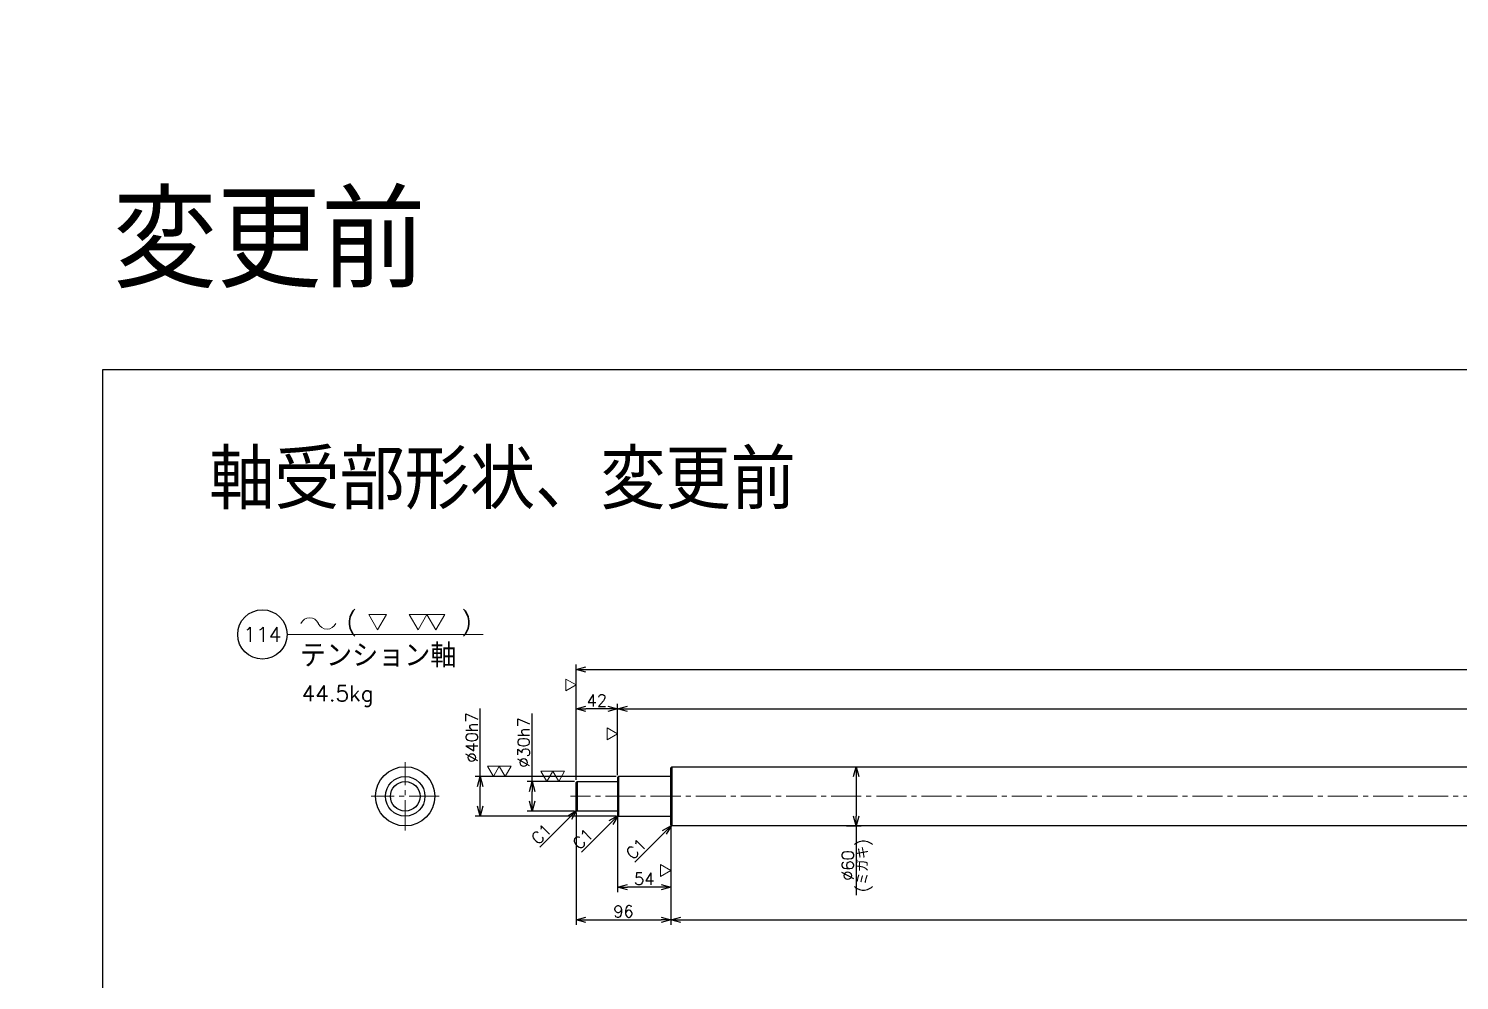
# Model space of a CAD drawing. Header units: millimetres. Extents: x 0 to 7488, y -19 to 4184.
# Drawn here: x 3661 to 5109, y 1126 to 2090 of the extents above; entities that cross this region are included whole.
import ezdxf
from ezdxf import colors
from ezdxf.entities.mleader import LeaderData, LeaderLine
from ezdxf.enums import TextEntityAlignment as Align
from ezdxf.math import Vec2, Vec3

# ---------------------------------------------------------------- set-up
doc = ezdxf.new("R2010")
doc.units = ezdxf.units.MM
doc.header["$LTSCALE"] = 1.6
doc.header["$PDMODE"] = 99
doc.header["$PDSIZE"] = 1
doc.linetypes.add('CENTER2', pattern=[28.575, 19.05, -3.175, 3.175, -3.175])
for name, color, linetype, lineweight in [('01_NORMAL', 7, 'Continuous', 25), ('05_CENTER', 4, 'CENTER2', 13), ('07_TEXT', 3, 'Continuous', 13), ('08_DIM', 3, 'Continuous', 13)]:
    doc.layers.add(name, color=color, linetype=linetype, lineweight=lineweight)
doc.styles.add('KSS_TXT', font='txt.shx', dxfattribs={"bigfont": 'extfont2.shx'})
doc.styles.get("Standard").update_dxf_attribs({"font": 'txt.shx', "bigfont": 'extfont2.shx'})
doc.dimstyles.new('KSS_DIM', dxfattribs={"dimscale": 4, "dimtxt": 3, "dimasz": 2.5, "dimexe": 1.25, "dimexo": 0.625, "dimtad": 1, "dimdsep": 46, "dimtxsty": 'KSS_TXT', "dimblk": 'OPEN30', "dimcen": 0, "dimazin": 2, "dimtfac": 0.75, "dimtmove": 0, "dimatfit": 3, "dimldrblk": 'OPEN30', "dimfxl": 1.25, "dimtolj": 1, "dimarcsym": 0})

# ---------------------------------------------------------------- blocks, each defined once
blk = doc.blocks.new('_Open30')
at = {"color": 0, "linetype": 'ByBlock', "lineweight": -2}
for p, q in [((-1, 0.27), (0, 0)), ((0, 0), (-1, -0.27)), ((0, 0), (-1, 0))]:
    blk.add_line(p, q, dxfattribs=at)
blk = doc.blocks.new('*D251')
at = {"layer": '08_DIM', "color": 0, "lineweight": -2, "transparency": 16777216}
for p, q in [((4257.1, 1290.9), (4257.1, 1215.4)), ((4311.1, 1280.9), (4311.1, 1215.4)), ((4301.1, 1220.4), (4267.1, 1220.4))]:
    blk.add_line(p, q, dxfattribs=at)
at = {"layer": 'Defpoints', "color": 0, "transparency": 16777216}
for p in [(4257.1, 1293.4), (4311.1, 1283.4), (4257.1, 1220.4)]:
    blk.add_point(p, dxfattribs=at)
at = {"layer": '08_DIM', "color": 0, "lineweight": -2, "transparency": 16777216, "xscale": 10, "yscale": 10, "zscale": 10, "rotation": 180}
blk.add_blockref('_Open30', (4257.1, 1220.4), dxfattribs=at)
at = {"layer": '08_DIM', "color": 0, "lineweight": -2, "transparency": 16777216, "xscale": 10, "yscale": 10, "zscale": 10}
blk.add_blockref('_Open30', (4311.1, 1220.4), dxfattribs=at)
at = {"layer": '08_DIM', "color": 0, "transparency": 16777216, "insert": (4284.1, 1228.9), "char_height": 12, "attachment_point": 5, "style": 'KSS_TXT'}
blk.add_mtext('\\A1;54', dxfattribs=at)
blk = doc.blocks.new('*D252')
at = {"layer": '08_DIM', "color": 0, "lineweight": -2, "transparency": 16777216}
for p, q in [((4215.1, 1328.9), (4215.1, 1406)), ((4257.1, 1333.9), (4257.1, 1406)), ((4247.1, 1401), (4225.1, 1401))]:
    blk.add_line(p, q, dxfattribs=at)
at = {"layer": 'Defpoints', "color": 0, "transparency": 16777216}
for p in [(4215.1, 1401), (4215.1, 1326.4), (4257.1, 1331.4)]:
    blk.add_point(p, dxfattribs=at)
at = {"layer": '08_DIM', "color": 0, "lineweight": -2, "transparency": 16777216, "xscale": 10, "yscale": 10, "zscale": 10, "rotation": 180}
blk.add_blockref('_Open30', (4215.1, 1401), dxfattribs=at)
at = {"layer": '08_DIM', "color": 0, "lineweight": -2, "transparency": 16777216, "xscale": 10, "yscale": 10, "zscale": 10}
blk.add_blockref('_Open30', (4257.1, 1401), dxfattribs=at)
at = {"layer": '08_DIM', "color": 0, "transparency": 16777216, "insert": (4236.1, 1409.5), "char_height": 12, "attachment_point": 5, "style": 'KSS_TXT'}
blk.add_mtext('\\A1;42', dxfattribs=at)
blk = doc.blocks.new('*D253')
at = {"layer": '08_DIM', "color": 0, "lineweight": -2, "transparency": 16777216}
for p, q in [((4215.1, 1295.9), (4215.1, 1182.3)), ((4311.1, 1280.9), (4311.1, 1182.3)), ((4225.1, 1187.3), (4301.1, 1187.3))]:
    blk.add_line(p, q, dxfattribs=at)
at = {"layer": 'Defpoints', "color": 0, "transparency": 16777216}
for p in [(4215.1, 1298.4), (4311.1, 1283.4), (4311.1, 1187.3)]:
    blk.add_point(p, dxfattribs=at)
at = {"layer": '08_DIM', "color": 0, "lineweight": -2, "transparency": 16777216, "xscale": 10, "yscale": 10, "zscale": 10, "rotation": 180}
blk.add_blockref('_Open30', (4215.1, 1187.3), dxfattribs=at)
at = {"layer": '08_DIM', "color": 0, "lineweight": -2, "transparency": 16777216, "xscale": 10, "yscale": 10, "zscale": 10}
blk.add_blockref('_Open30', (4311.1, 1187.3), dxfattribs=at)
at = {"layer": '08_DIM', "color": 0, "transparency": 16777216, "insert": (4263.1, 1195.8), "char_height": 12, "attachment_point": 5, "style": 'KSS_TXT'}
blk.add_mtext('\\A1;96', dxfattribs=at)
blk = doc.blocks.new('*D254')
at = {"layer": '08_DIM', "color": 0, "lineweight": -2, "transparency": 16777216}
for p, q in [((4215.1, 1328.9), (4215.1, 1445.7)), ((4225.1, 1440.7), (6317.1, 1440.7)), ((6327.1, 1328.9), (6327.1, 1445.7))]:
    blk.add_line(p, q, dxfattribs=at)
at = {"layer": 'Defpoints', "color": 0, "transparency": 16777216}
for p in [(6327.1, 1440.7), (4215.1, 1326.4), (6327.1, 1326.4)]:
    blk.add_point(p, dxfattribs=at)
at = {"layer": '08_DIM', "color": 0, "lineweight": -2, "transparency": 16777216, "xscale": 10, "yscale": 10, "zscale": 10, "rotation": 180}
blk.add_blockref('_Open30', (4215.1, 1440.7), dxfattribs=at)
at = {"layer": '08_DIM', "color": 0, "lineweight": -2, "transparency": 16777216, "xscale": 10, "yscale": 10, "zscale": 10}
blk.add_blockref('_Open30', (6327.1, 1440.7), dxfattribs=at)
at = {"layer": '08_DIM', "color": 0, "transparency": 16777216, "insert": (5271.1, 1449.2), "char_height": 12, "attachment_point": 5, "style": 'KSS_TXT'}
blk.add_mtext('\\A1;2112', dxfattribs=at)
blk = doc.blocks.new('*D255')
at = {"layer": '08_DIM', "color": 0, "lineweight": -2, "transparency": 16777216}
for p, q in [((4311.1, 1280.9), (4311.1, 1182.3)), ((6231.1, 1280.9), (6231.1, 1182.3)), ((4321.1, 1187.3), (6221.1, 1187.3))]:
    blk.add_line(p, q, dxfattribs=at)
at = {"layer": 'Defpoints', "color": 0, "transparency": 16777216}
for p in [(4311.1, 1283.4), (6231.1, 1283.4), (6231.1, 1187.3)]:
    blk.add_point(p, dxfattribs=at)
at = {"layer": '08_DIM', "color": 0, "lineweight": -2, "transparency": 16777216, "xscale": 10, "yscale": 10, "zscale": 10, "rotation": 180}
blk.add_blockref('_Open30', (4311.1, 1187.3), dxfattribs=at)
at = {"layer": '08_DIM', "color": 0, "lineweight": -2, "transparency": 16777216, "xscale": 10, "yscale": 10, "zscale": 10}
blk.add_blockref('_Open30', (6231.1, 1187.3), dxfattribs=at)
at = {"layer": '08_DIM', "color": 0, "transparency": 16777216, "insert": (5271.1, 1195.8), "char_height": 12, "attachment_point": 5, "style": 'KSS_TXT'}
blk.add_mtext('\\A1;1920', dxfattribs=at)
blk = doc.blocks.new('*D256')
at = {"layer": '08_DIM', "color": 0, "lineweight": -2, "transparency": 16777216}
for p, q in [((4170.5, 1327.4), (4170.5, 1396.4)), ((4213.6, 1327.4), (4165.5, 1327.4)), ((4170.5, 1307.4), (4170.5, 1317.4)), ((4213.6, 1297.4), (4165.5, 1297.4))]:
    blk.add_line(p, q, dxfattribs=at)
at = {"layer": 'Defpoints', "color": 0, "transparency": 16777216}
for p in [(4170.5, 1327.4), (4216.1, 1327.4), (4216.1, 1297.4)]:
    blk.add_point(p, dxfattribs=at)
at = {"layer": '08_DIM', "color": 0, "lineweight": -2, "transparency": 16777216, "xscale": 10, "yscale": 10, "zscale": 10}
for p, rotation in [((4170.5, 1327.4), 90), ((4170.5, 1297.4), 270)]:
    blk.add_blockref('_Open30', p, dxfattribs=dict(at, rotation=rotation))
at = {"layer": '08_DIM', "color": 0, "transparency": 16777216, "insert": (4162, 1366.9), "char_height": 12, "attachment_point": 5, "rotation": 90, "style": 'KSS_TXT'}
blk.add_mtext('\\A1;%%C30h7', dxfattribs=at)
blk = doc.blocks.new('*D257')
at = {"layer": '08_DIM', "color": 0, "lineweight": -2, "transparency": 16777216}
for p, q in [((4118, 1332.4), (4118, 1401.4)), ((4255.6, 1332.4), (4113, 1332.4)), ((4118, 1302.4), (4118, 1322.4)), ((4255.6, 1292.4), (4113, 1292.4))]:
    blk.add_line(p, q, dxfattribs=at)
at = {"layer": 'Defpoints', "color": 0, "transparency": 16777216}
for p in [(4118, 1332.4), (4258.1, 1332.4), (4258.1, 1292.4)]:
    blk.add_point(p, dxfattribs=at)
at = {"layer": '08_DIM', "color": 0, "lineweight": -2, "transparency": 16777216, "xscale": 10, "yscale": 10, "zscale": 10}
for p, rotation in [((4118, 1332.4), 90), ((4118, 1292.4), 270)]:
    blk.add_blockref('_Open30', p, dxfattribs=dict(at, rotation=rotation))
at = {"layer": '08_DIM', "color": 0, "transparency": 16777216, "insert": (4109.5, 1371.9), "char_height": 12, "attachment_point": 5, "rotation": 90, "style": 'KSS_TXT'}
blk.add_mtext('\\A1;%%C40h7', dxfattribs=at)
blk = doc.blocks.new('*D258')
at = {"layer": '08_DIM', "color": 0, "lineweight": -2, "transparency": 16777216}
for p, q in [((4488.9, 1342.4), (4503.7, 1342.4)), ((4498.7, 1332.4), (4498.7, 1292.4)), ((4488.9, 1282.4), (4503.7, 1282.4)), ((4498.7, 1282.4), (4498.7, 1212.2))]:
    blk.add_line(p, q, dxfattribs=at)
at = {"layer": 'Defpoints', "color": 0, "transparency": 16777216}
for p in [(4486.4, 1342.4), (4486.4, 1282.4), (4498.7, 1282.4)]:
    blk.add_point(p, dxfattribs=at)
at = {"layer": '08_DIM', "color": 0, "lineweight": -2, "transparency": 16777216, "xscale": 10, "yscale": 10, "zscale": 10}
for p, rotation in [((4498.7, 1342.4), 90), ((4498.7, 1282.4), 270)]:
    blk.add_blockref('_Open30', p, dxfattribs=dict(at, rotation=rotation))
at = {"layer": '08_DIM', "color": 0, "transparency": 16777216, "char_height": 12, "attachment_point": 5, "rotation": 90, "style": 'KSS_TXT'}
for s, insert in [('\\A1;(ミガキ)', (4507.2, 1242.3)), ('\\A1;%%C60', (4490.2, 1242.3))]:
    blk.add_mtext(s, dxfattribs=dict(at, insert=insert))
blk = doc.blocks.new('*D259')
at = {"layer": '08_DIM', "color": 0, "lineweight": -2, "transparency": 16777216}
blk.add_line((4208.5, 1290.8), (4178.5, 1260.8), dxfattribs=at)
at = {"layer": 'Defpoints', "color": 0, "transparency": 16777216}
for p in [(4215.6, 1297.9), (4170.5, 1252.7), (4170.5, 1252.7)]:
    blk.add_point(p, dxfattribs=at)
at = {"layer": '08_DIM', "color": 0, "lineweight": -2, "transparency": 16777216, "xscale": 10, "yscale": 10, "zscale": 10, "rotation": 44.99999999999959}
blk.add_blockref('_Open30', (4215.6, 1297.9), dxfattribs=at)
at = {"layer": '08_DIM', "color": 0, "transparency": 16777216, "insert": (4179.9, 1274.2), "char_height": 12, "attachment_point": 5, "rotation": 45, "style": 'KSS_TXT'}
blk.add_mtext('\\A1;C1', dxfattribs=at)
blk = doc.blocks.new('p1ba02')
for p, q in [((-1.5, 2.6), (1.5, 2.6)), ((0, 0), (-1.5, 2.6)), ((1.5, 2.6), (0, 0)), ((3, 0), (1.5, 2.6)), ((1.5, 2.6), (4.5, 2.6)), ((4.5, 2.6), (3, 0))]:
    blk.add_line(p, q)
blk = doc.blocks.new('p1ba01')
for p, q in [((0, 0), (-1.5, 2.6)), ((-1.5, 2.6), (1.5, 2.6)), ((1.5, 2.6), (0, 0))]:
    blk.add_line(p, q)
blk = doc.blocks.new('*D260')
at = {"layer": '08_DIM', "color": 0, "lineweight": -2, "transparency": 16777216}
blk.add_line((4250.5, 1285.8), (4220.5, 1255.8), dxfattribs=at)
at = {"layer": 'Defpoints', "color": 0, "transparency": 16777216}
for p in [(4257.6, 1292.9), (4212.5, 1247.7), (4212.5, 1247.7)]:
    blk.add_point(p, dxfattribs=at)
at = {"layer": '08_DIM', "color": 0, "lineweight": -2, "transparency": 16777216, "xscale": 10, "yscale": 10, "zscale": 10, "rotation": 44.99999999999959}
blk.add_blockref('_Open30', (4257.6, 1292.9), dxfattribs=at)
at = {"layer": '08_DIM', "color": 0, "transparency": 16777216, "insert": (4221.9, 1269.2), "char_height": 12, "attachment_point": 5, "rotation": 45, "style": 'KSS_TXT'}
blk.add_mtext('\\A1;C1', dxfattribs=at)
blk = doc.blocks.new('*D261')
at = {"layer": '08_DIM', "color": 0, "lineweight": -2, "transparency": 16777216}
blk.add_line((4304.5, 1275.8), (4274.5, 1245.8), dxfattribs=at)
at = {"layer": 'Defpoints', "color": 0, "transparency": 16777216}
for p in [(4311.6, 1282.9), (4266.5, 1237.7), (4266.5, 1237.7)]:
    blk.add_point(p, dxfattribs=at)
at = {"layer": '08_DIM', "color": 0, "lineweight": -2, "transparency": 16777216, "xscale": 10, "yscale": 10, "zscale": 10, "rotation": 45}
blk.add_blockref('_Open30', (4311.6, 1282.9), dxfattribs=at)
at = {"layer": '08_DIM', "color": 0, "transparency": 16777216, "insert": (4275.9, 1259.2), "char_height": 12, "attachment_point": 5, "rotation": 45, "style": 'KSS_TXT'}
blk.add_mtext('\\A1;C1', dxfattribs=at)
blk = doc.blocks.new('*D262')
at = {"layer": '08_DIM', "color": 0, "lineweight": -2, "transparency": 16777216}
for p, q in [((4257.1, 1333.9), (4257.1, 1406)), ((6285.1, 1333.9), (6285.1, 1406)), ((4267.1, 1401), (6275.1, 1401))]:
    blk.add_line(p, q, dxfattribs=at)
at = {"layer": 'Defpoints', "color": 0, "transparency": 16777216}
for p in [(6285.1, 1401), (4257.1, 1331.4), (6285.1, 1331.4)]:
    blk.add_point(p, dxfattribs=at)
at = {"layer": '08_DIM', "color": 0, "lineweight": -2, "transparency": 16777216, "xscale": 10, "yscale": 10, "zscale": 10, "rotation": 180}
blk.add_blockref('_Open30', (4257.1, 1401), dxfattribs=at)
at = {"layer": '08_DIM', "color": 0, "lineweight": -2, "transparency": 16777216, "xscale": 10, "yscale": 10, "zscale": 10}
blk.add_blockref('_Open30', (6285.1, 1401), dxfattribs=at)
at = {"layer": '08_DIM', "color": 0, "transparency": 16777216, "insert": (5271.1, 1409.5), "char_height": 12, "attachment_point": 5, "style": 'KSS_TXT'}
blk.add_mtext('\\A1;2028', dxfattribs=at)
blk = doc.blocks.new('AM_BALLOON1')
at = {"transparency": 16777216}
blk.add_circle((0, 0), 5, dxfattribs=at)
blk.add_attdef('B_NUMBER', text='', height=3, dxfattribs=at).set_placement((0, 0), align=Align.MIDDLE_CENTER)
blk = doc.blocks.new('_OPEN')
at = {"color": 0, "linetype": 'ByBlock'}
for p, q in [((-1, 0.17), (0, 0)), ((0, 0), (-1, -0.17)), ((0, 0), (-1, 0))]:
    blk.add_line(p, q, dxfattribs=at)
blk = doc.blocks.new('p1ba05')
for centre, start, end in [((-2.95, 0.29), 24.2276, 155.5758), ((0, 1.62), 204.2276, 335.5758)]:
    blk.add_arc(centre, 1.62, start, end)

msp = doc.modelspace()

# ---------------------------------------------------------------- linework, layer by layer
for p, q in [((4312.119, 1342.371), (4312.119, 1282.371)), ((4216.119, 1327.371), (4216.119, 1297.371)), ((4258.119, 1332.371), (4258.119, 1292.371))]:
    msp.add_line(p, q)
at = {"color": 0}
for p, q in [((4215.119, 1326.371), (4216.119, 1327.371)), ((4215.119, 1298.371), (4215.119, 1326.371)), ((4216.119, 1327.371), (4257.119, 1327.371)), ((4257.119, 1331.371), (4258.119, 1332.371)), ((4257.119, 1331.371), (4257.119, 1293.371)), ((4311.119, 1332.371), (4258.119, 1332.371)), ((4216.119, 1297.371), (4215.119, 1298.371)), ((4257.119, 1297.371), (4216.119, 1297.371)), ((4258.119, 1292.371), (4257.119, 1293.371)), ((4258.119, 1292.371), (4311.119, 1292.371))]:
    msp.add_line(p, q, dxfattribs=at)
for points in [[(4312.119, 1282.371), (4312.119, 1282.371), (4311.119, 1283.371), (4311.119, 1341.371), (4312.119, 1342.371), (4312.119, 1342.371)], [(4312.119, 1342.371), (6230.119, 1342.371)], [(6230.119, 1282.371), (4312.119, 1282.371)]]:
    msp.add_lwpolyline(points, dxfattribs=at)
for radius in [30, 20]:
    msp.add_circle((4042.071, 1312.371), radius, dxfattribs=at)
at = {"layer": '01_NORMAL'}
msp.add_circle((4042.071, 1312.371), 15, dxfattribs=at)
at = {"layer": '05_CENTER'}
for p, q in [((4042.071, 1277.907), (4042.071, 1346.836)), ((4076.536, 1312.371), (4007.607, 1312.371)), ((6332.658, 1312.371), (4209.581, 1312.371))]:
    msp.add_line(p, q, dxfattribs=at)
at = {"layer": '08_DIM'}
msp.add_line((3922.482, 1476.248), (4121.116, 1476.248), dxfattribs=at)
at = {"layer": 'Defpoints'}
msp.add_lwpolyline([(3735.637, -4.555), (6704.223, -4.555), (6704.223, 1744.32), (3735.637, 1744.32)], close=True, dxfattribs=at)

# ---------------------------------------------------------------- block references
at = {"layer": '08_DIM'}
for name, p, xscale, yscale, zscale in [('p1ba05', (3962.962, 1481.718), 6, 6, 6), ('p1ba01', (4014.166, 1481.017), 6, 6, 6), ('p1ba02', (4055.055, 1480.995), 6, 6, 6), ('p1ba02', (4131.357, 1332.371), 4, 4, 4), ('p1ba02', (4185.519, 1327.371), 4, 4, 4)]:
    msp.add_blockref(name, p, dxfattribs=dict(at, xscale=xscale, yscale=yscale, zscale=zscale))
at = {"layer": '08_DIM', "yscale": 4, "zscale": 4, "rotation": 90}
for p, xscale in [((4215.119, 1425.108), 4), ((4257.119, 1375.631), 4), ((4311.119, 1237.228), -4)]:
    msp.add_blockref('p1ba01', p, dxfattribs=dict(at, xscale=xscale))

# ---------------------------------------------------------------- texts
at = {"layer": '07_TEXT', "style": 'KSS_TXT'}
msp.add_text('(      )', height=18, dxfattribs=at).set_placement((3982.507, 1480.565))
at = {"layer": '07_TEXT', "ltscale": 2, "attachment_point": 1}
for s, width, heights, insert, char_height in [('変更前', 591.32954, [131.644], (3745.904, 1923.259), 96), ('軸受部形状、変更前', 757.37079, [131.644], (3843.592, 1663.134), 60), ('テンション軸', 175.28957, [21.316], (3935.508, 1466.926), 24)]:
    msp.add_mtext_dynamic_manual_height_columns(s, width=width, gutter_width=15, heights=heights, dxfattribs=dict(at, insert=insert, char_height=char_height))
at = {"layer": '08_DIM', "color": 6, "style": 'KSS_TXT'}
msp.add_text('44.5kg', height=16, dxfattribs=at).set_placement((3937.313, 1408.6))

# ---------------------------------------------------------------- dimensions: what is measured, and where the dimension line sits
at = {"layer": '08_DIM'}
for base, p1, p2, override, picture, middle in [((6327.119, 1440.69), (4215.119, 1326.371), (6327.119, 1326.371), {"dimscale": 4, "dimarcsym": 1}, '*D254', (5271.119, 1449.19)), ((4215.119, 1400.96), (4257.119, 1331.371), (4215.119, 1326.371), {"dimarcsym": 1}, '*D252', (4236.119, 1409.46)), ((6285.119, 1400.96), (4257.119, 1331.371), (6285.119, 1331.371), {"dimarcsym": 1}, '*D262', (5271.119, 1409.46)), ((4311.119, 1187.342), (4215.119, 1298.371), (4311.119, 1283.371), {"dimscale": 4, "dimarcsym": 1}, '*D253', (4263.119, 1195.842)), ((4257.119, 1220.408), (4311.119, 1283.371), (4257.119, 1293.371), {"dimscale": 4, "dimarcsym": 1}, '*D251', (4284.119, 1228.908)), ((6231.119, 1187.342), (4311.119, 1283.371), (6231.119, 1283.371), {"dimscale": 4, "dimarcsym": 1}, '*D255', (5271.119, 1195.842))]:
    dim = msp.add_linear_dim(base=base, p1=p1, p2=p2, dimstyle='KSS_DIM', override=override, dxfattribs=at)
    dim.commit()
    dim.dimension.update_dxf_attribs({"geometry": picture, "text_midpoint": middle})
for base, p1, p2, text, override, picture, middle in [((4117.979, 1332.371), (4258.119, 1292.371), (4258.119, 1332.371), '%%C<>h7', {"dimscale": 4, "dimarcsym": 1}, '*D257', (4109.479, 1371.871)), ((4170.497, 1327.371), (4216.119, 1297.371), (4216.119, 1327.371), '%%C<>h7', {"dimscale": 4, "dimarcsym": 1}, '*D256', (4161.997, 1366.871)), ((4498.653, 1282.371), (4486.449, 1342.371), (4486.449, 1282.371), '%%C<>', {"dimscale": 4, "dimpost": '\\X(ミガキ)', "dimarcsym": 1}, '*D258', (4498.653, 1242.271))]:
    dim = msp.add_linear_dim(base=base, p1=p1, p2=p2, angle=90, text=text, dimstyle='KSS_DIM', override=override, dxfattribs=at)
    dim.commit()
    dim.dimension.update_dxf_attribs({"geometry": picture, "text_midpoint": middle})
for base, p1, p2, picture, middle in [((4170.478, 1252.73), (4215.619, 1297.871), (4170.478, 1252.73), '*D259', (4185.949, 1268.201)), ((4212.478, 1247.73), (4257.619, 1292.871), (4212.478, 1247.73), '*D260', (4227.949, 1263.201)), ((4266.478, 1237.73), (4311.619, 1282.871), (4266.478, 1237.73), '*D261', (4281.949, 1253.201))]:
    dim = msp.add_linear_dim(base=base, p1=p1, p2=p2, angle=225, text='C1', dimstyle='KSS_DIM', override={"dimse1": 1, "dimse2": 1, "dimsd2": 1, "dimarcsym": 1}, dxfattribs=at)
    dim.commit()
    dim.dimension.update_dxf_attribs({"geometry": picture, "text_midpoint": middle, "dimtype": 161})

# ---------------------------------------------------------------- leaders
ml = msp.add_multileader_block('Standard', dxfattribs=at)
ml.set_content('AM_BALLOON1', color=256, scale=5)
ml.set_attribute('B_NUMBER', '114', width=0)
ml.set_leader_properties(color=256, linetype='ByLayer', lineweight=-1)
ml.set_arrow_properties(name='OPEN')
ml.build(insert=Vec2(0, 0))
ml.multileader.update_dxf_attribs({"leader_type": 0, "has_dogleg": 0, "text_right_attachment_type": 6, "dogleg_length": 0, "arrow_head_size": 10, "scale": 2.5, "block_connection_type": 1})
ctx = ml.context
ctx.base_point, ctx.scale, ctx.char_height, ctx.arrow_head_size, ctx.landing_gap_size, ctx.plane_origin = Vec3(3897.447, 3718.961), 2.5, 20, 10, 10, Vec3(3897.447, 3718.961)
ctx.right_attachment, ctx.attachment_type = 6, 1
notes = []
notes.append((ctx, [(0, (0, 0, 0), (0, 0), (1, 0), 1, [])]))
ctx.block.insert = Vec3(3897.447, 3718.961)
ml = msp.add_multileader_block('Standard', dxfattribs=at)
ml.set_content('AM_BALLOON1', color=256, scale=5)
ml.set_attribute('B_NUMBER', '113', width=0)
ml.set_leader_properties(color=256, linetype='ByLayer', lineweight=-1)
ml.set_arrow_properties(name='OPEN')
ml.build(insert=Vec2(0, 0))
ml.multileader.update_dxf_attribs({"leader_type": 0, "has_dogleg": 0, "text_right_attachment_type": 6, "dogleg_length": 0, "arrow_head_size": 10, "scale": 2.5, "block_connection_type": 1})
ctx = ml.context
ctx.base_point, ctx.scale, ctx.char_height, ctx.arrow_head_size, ctx.landing_gap_size, ctx.plane_origin = Vec3(3897.447, 3321.987), 2.5, 20, 10, 10, Vec3(3897.447, 3321.987)
ctx.right_attachment, ctx.attachment_type = 6, 1
notes.append((ctx, [(0, (0, 0, 0), (0, 0), (1, 0), 1, [])]))
ctx.block.insert = Vec3(3897.447, 3321.987)
ml = msp.add_multileader_block('Standard', dxfattribs=at)
ml.set_content('AM_BALLOON1', color=256, scale=5)
ml.set_attribute('B_NUMBER', '76', width=0)
ml.set_leader_properties(color=256, linetype='ByLayer', lineweight=-1)
ml.set_arrow_properties(name='OPEN')
ml.build(insert=Vec2(0, 0))
ml.multileader.update_dxf_attribs({"leader_type": 0, "has_dogleg": 0, "text_right_attachment_type": 6, "dogleg_length": 0, "arrow_head_size": 10, "scale": 2.5, "block_connection_type": 1})
ctx = ml.context
ctx.base_point, ctx.scale, ctx.char_height, ctx.arrow_head_size, ctx.landing_gap_size, ctx.plane_origin = Vec3(3897.447, 2919.185), 2.5, 20, 10, 10, Vec3(3897.447, 2919.185)
ctx.right_attachment, ctx.attachment_type = 6, 1
notes.append((ctx, [(0, (0, 0, 0), (0, 0), (1, 0), 1, [])]))
ctx.block.insert = Vec3(3897.447, 2919.185)
ml = msp.add_multileader_block('Standard', dxfattribs=at)
ml.set_content('AM_BALLOON1', color=256, scale=5)
ml.set_attribute('B_NUMBER', '114', width=0)
ml.set_leader_properties(color=256, linetype='ByLayer', lineweight=-1)
ml.set_arrow_properties(name='OPEN')
ml.build(insert=Vec2(0, 0))
ml.multileader.update_dxf_attribs({"leader_type": 0, "has_dogleg": 0, "text_right_attachment_type": 6, "dogleg_length": 0, "arrow_head_size": 10, "scale": 2.5, "block_connection_type": 1})
ctx = ml.context
ctx.base_point, ctx.scale, ctx.char_height, ctx.arrow_head_size, ctx.landing_gap_size, ctx.plane_origin = Vec3(3897.447, 1476.28), 2.5, 20, 10, 10, Vec3(3897.447, 1476.28)
ctx.right_attachment, ctx.attachment_type = 6, 1
notes.append((ctx, [(0, (0, 0, 0), (0, 0), (1, 0), 1, [])]))
ctx.block.insert = Vec3(3897.447, 1476.28)
for ctx, leaders in notes:
    for number, flags, end, landing, length, lines in leaders:
        leader = LeaderData()
        leader.index, (leader.has_last_leader_line, leader.has_dogleg_vector, leader.attachment_direction) = number, flags
        leader.last_leader_point, leader.dogleg_vector, leader.dogleg_length = Vec3(end), Vec3(landing), length
        for number, points, colour, breaks in lines:
            line = LeaderLine()
            line.index, line.vertices, line.color, line.breaks = number, Vec3.list(points), colors.encode_raw_color(colour), breaks
            leader.lines.append(line)
        ctx.leaders.append(leader)

doc.saveas('drawing.dxf')
